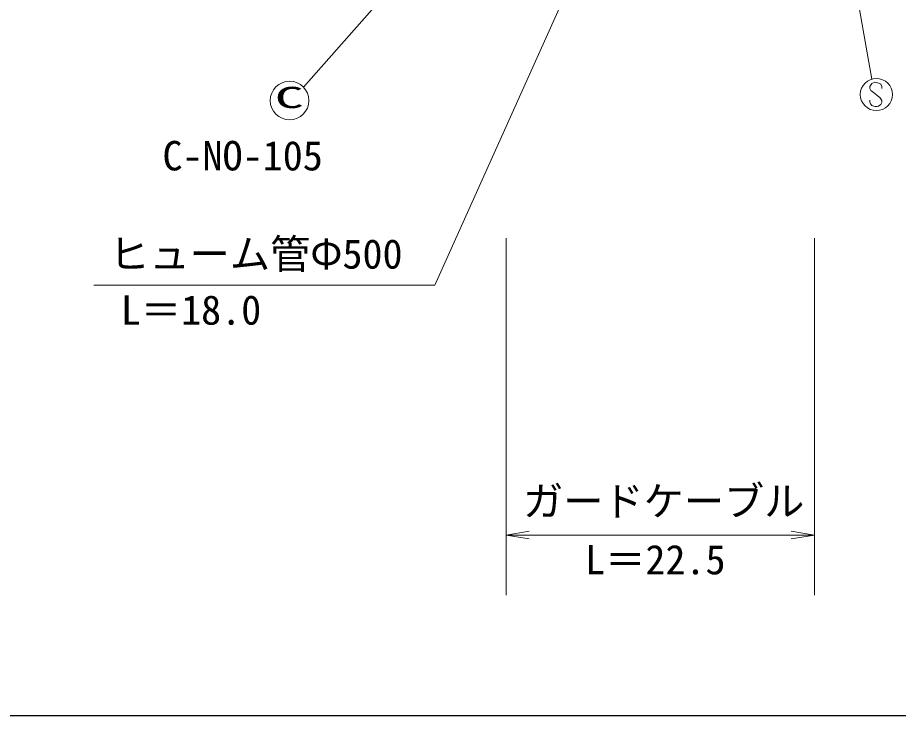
# Model space of a CAD drawing. Units: millimetres, scale not verified. Extents: x 40000 to 680000, y 20000 to 380000.
# Drawn here: x 409827 to 464614, y 205000 to 248407 of the extents above; entities that cross this region are included whole.
import ezdxf
from ezdxf.enums import TextEntityAlignment as Align

# ---------------------------------------------------------------- set-up
doc = ezdxf.new("R2010")
doc.units = ezdxf.units.MM
doc.header["$LTSCALE"] = 1000
for name, color, linetype, lineweight in [('M-BGD', 7, 'Continuous', 13), ('M-STR-STR3', 7, 'Continuous', 13), ('M-STR-STRC', 7, 'Continuous', 13), ('M-TTL-BAND', 7, 'Continuous', 25)]:
    doc.layers.add(name, color=color, linetype=linetype, lineweight=lineweight)
doc.styles.add('ＭＳ ゴシック', font='')
doc.styles.get('ＭＳ ゴシック').set_extended_font_data('MS Gothic')

# ---------------------------------------------------------------- blocks, each defined once
blk = doc.blocks.new('open_arrow')
at = {"color": 0, "linetype": 'Continuous', "lineweight": -2}
blk.add_lwpolyline([(7.5, 1.25), (0, 0), (7.5, -1.25)], dxfattribs=at)

msp = doc.modelspace()

# ---------------------------------------------------------------- linework, layer by layer
at = {"layer": 'M-BGD'}
for points, knots in [([(341693, 238850), (342563, 240133), (343433, 241415), (344162, 242781), (344996, 244342), (345645, 246011), (346111, 247718), (347110, 251374), (347269, 255202), (347833, 258958), (348123, 260889), (348521, 262802), (348710, 264740), (348926, 266954), (348871, 269202), (349230, 271399), (349597, 273650), (350399, 275847), (351471, 277864), (352298, 279418), (353285, 280865), (354200, 282379), (355369, 284312), (356421, 286356), (358325, 287706), (359353, 288435), (360629, 288962), (361769, 288876), (363644, 288733), (365151, 286930), (366771, 285595), (368409, 284245), (370164, 283373), (371871, 282346), (373786, 281195), (375641, 279850), (377633, 278777), (379524, 277759), (381538, 276987), (383627, 276438), (385492, 275948), (387417, 275638), (389328, 275707), (391520, 275788), (393692, 276369), (395759, 277169), (397470, 277831), (399108, 278642), (400876, 279070), (402604, 279488), (404455, 279539), (406211, 279143), (409027, 278507), (411598, 276722), (413374, 274465), (415071, 272308), (416043, 269721), (417175, 267229), (418424, 264477), (419869, 261841), (421414, 259262), (422910, 256765), (424501, 254323), (426092, 251880)], [0, 0, 0, 0, 1, 1, 1, 2, 2, 2, 3, 3, 3, 4, 4, 4, 5, 5, 5, 6, 6, 6, 7, 7, 7, 8, 8, 8, 9, 9, 9, 10, 10, 10, 11, 11, 11, 12, 12, 12, 13, 13, 13, 14, 14, 14, 15, 15, 15, 16, 16, 16, 17, 17, 17, 18, 18, 18, 19, 19, 19, 20, 20, 20, 21, 21, 21, 21]), ([(344170, 240512), (344827, 241283), (345483, 242053), (345988, 242911), (346804, 244298), (347222, 245912), (347574, 247515), (348008, 249487), (348343, 251440), (348735, 253395), (349172, 255578), (349679, 257762), (349973, 259972), (350274, 262242), (350351, 264540), (350553, 266820), (350667, 268097), (350819, 269369), (350940, 270650), (351074, 272068), (351168, 273499), (351559, 274867), (352024, 276492), (352909, 278030), (354113, 279239), (355390, 280521), (357026, 281432), (358755, 281947), (360394, 282435), (362116, 282567), (363823, 282450), (365566, 282330), (367293, 281950), (368891, 281289), (370611, 280578), (372182, 279540), (373766, 278542), (375316, 277566), (376880, 276627), (378525, 275834), (379757, 275240), (381035, 274727), (382355, 274364), (383839, 273956), (385377, 273736), (386920, 273706), (388957, 273667), (391004, 273960), (392955, 274519), (394477, 274955), (395940, 275552), (397404, 276182), (398683, 276733), (399964, 277307), (401312, 277575), (402369, 277785), (403467, 277806), (404562, 277691), (405740, 277568), (406915, 277287), (407927, 276724), (409028, 276112), (409937, 275167), (410752, 274171), (411996, 272649), (413020, 271008), (413924, 269296), (414573, 268069), (415160, 266805), (415820, 265582), (416705, 263941), (417722, 262374), (418567, 260707), (419243, 259372), (419808, 257974), (420617, 256722), (421294, 255676), (422140, 254732), (422784, 253666), (423185, 253001), (423506, 252289), (423828, 251577)], [0, 0, 0, 0, 1, 1, 1, 2, 2, 2, 3, 3, 3, 4, 4, 4, 5, 5, 5, 6, 6, 6, 7, 7, 7, 8, 8, 8, 9, 9, 9, 10, 10, 10, 11, 11, 11, 12, 12, 12, 13, 13, 13, 14, 14, 14, 15, 15, 15, 16, 16, 16, 17, 17, 17, 18, 18, 18, 19, 19, 19, 20, 20, 20, 21, 21, 21, 22, 22, 22, 23, 23, 23, 24, 24, 24, 25, 25, 25, 26, 26, 26, 27, 27, 27, 27])]:
    msp.add_open_spline(points, degree=3, knots=knots, dxfattribs=at)
at = {"layer": 'M-STR-STR3'}
for p, q in [((453027, 270150), (435778, 231762)), ((440209, 234693), (440209, 212486)), ((459402, 234693), (459402, 212486)), ((435778, 231762), (414568, 231762)), ((459402, 216217), (440209, 216217))]:
    msp.add_line(p, q, dxfattribs=at)
at = {"layer": 'M-STR-STRC'}
for p, q in [((462958, 244578), (458185, 272062)), ((427604, 244084), (450094, 269551)), ((463153, 244383), (462961, 244317)), ((463275, 244380), (463153, 244383)), ((463525, 244261), (463275, 244380)), ((462961, 244317), (462837, 244132)), ((462837, 244132), (462840, 244001)), ((462840, 244001), (462903, 243872)), ((462903, 243872), (463159, 243690)), ((463588, 244130), (463525, 244261)), ((463588, 244001), (463588, 244130)), ((462840, 243153), (462837, 243274)), ((463159, 243690), (463288, 243558)), ((463288, 243558), (463467, 243442)), ((463467, 243442), (463593, 243242)), ((462880, 243050), (462840, 243153)), ((462964, 242939), (462880, 243050)), ((463151, 242879), (462964, 242939)), ((463285, 242879), (463151, 242879)), ((463385, 242908), (463285, 242879)), ((463527, 243000), (463385, 242908)), ((463588, 243132), (463527, 243000)), ((463593, 243242), (463588, 243132))]:
    msp.add_line(p, q, dxfattribs=at)
for centre, radius in [((426743, 243249), 1200), ((463245, 243620), 1000)]:
    msp.add_circle(centre, radius, dxfattribs=at)
at = {"layer": 'M-TTL-BAND'}
msp.add_line((40000, 205000), (579000, 205000), dxfattribs=at)

# ---------------------------------------------------------------- block references
at = {"layer": 'M-STR-STR3', "xscale": 193, "yscale": 193}
msp.add_blockref('open_arrow', (440209, 216217), dxfattribs=at)
at = {"layer": 'M-STR-STR3', "xscale": 193, "yscale": 193, "rotation": 180}
msp.add_blockref('open_arrow', (459402, 216217), dxfattribs=at)

# ---------------------------------------------------------------- texts
at = {"layer": 'M-STR-STR3', "style": 'ＭＳ ゴシック'}
for s, p in [('ヒューム管Φ500', (415530, 232240)), ('L＝18.0', (416247, 228755)), ('ガードケーブル', (441266, 216864)), ('L＝22.5', (445128, 213225))]:
    msp.add_text(s, height=1833, dxfattribs=at).set_placement(p, align=Align.BOTTOM_LEFT)
at = {"layer": 'M-STR-STRC', "style": 'ＭＳ ゴシック', "width": 2}
msp.add_text('C', height=1320, dxfattribs=at).set_placement((425825, 242386), align=Align.BOTTOM_LEFT)
at = {"layer": 'M-STR-STRC', "style": 'ＭＳ ゴシック'}
msp.add_text('C-NO-105', height=1833, dxfattribs=at).set_placement((418836, 238352), align=Align.BOTTOM_LEFT)

doc.saveas('drawing.dxf')
